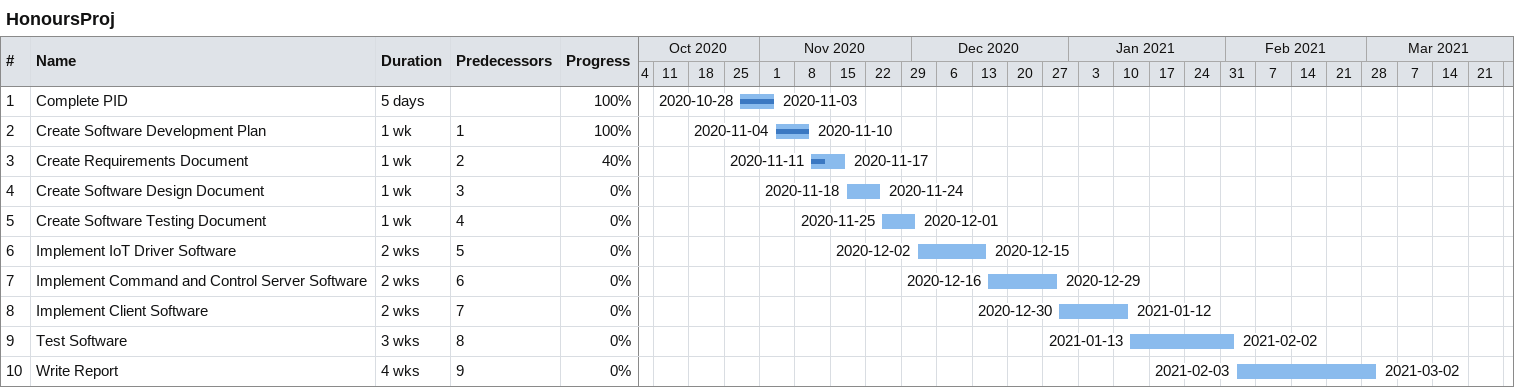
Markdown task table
HonoursProj

| ID | Task | Duration | Start | Finish | Predecessors | % complete |
|---|---|---|---|---|---|---|
| 1 | Complete PID | 5d | 2020-10-28 | 2020-11-03 |  | 100 |
| 2 | Create Software Development Plan | 1w | 2020-11-04 | 2020-11-10 | 1 | 100 |
| 3 | Create Requirements Document | 1w | 2020-11-11 | 2020-11-17 | 2 | 40 |
| 4 | Create Software Design Document | 1w | 2020-11-18 | 2020-11-24 | 3 | 0 |
| 5 | Create Software Testing Document | 1w | 2020-11-25 | 2020-12-01 | 4 | 0 |
| 6 | Implement IoT Driver Software | 2w | 2020-12-02 | 2020-12-15 | 5 | 0 |
| 7 | Implement Command and Control Server Software | 2w | 2020-12-16 | 2020-12-29 | 6 | 0 |
| 8 | Implement Client Software | 2w | 2020-12-30 | 2021-01-12 | 7 | 0 |
| 9 | Test Software | 3w | 2021-01-13 | 2021-02-02 | 8 | 0 |
| 10 | Write Report | 4w | 2021-02-03 | 2021-03-02 | 9 | 0 |
